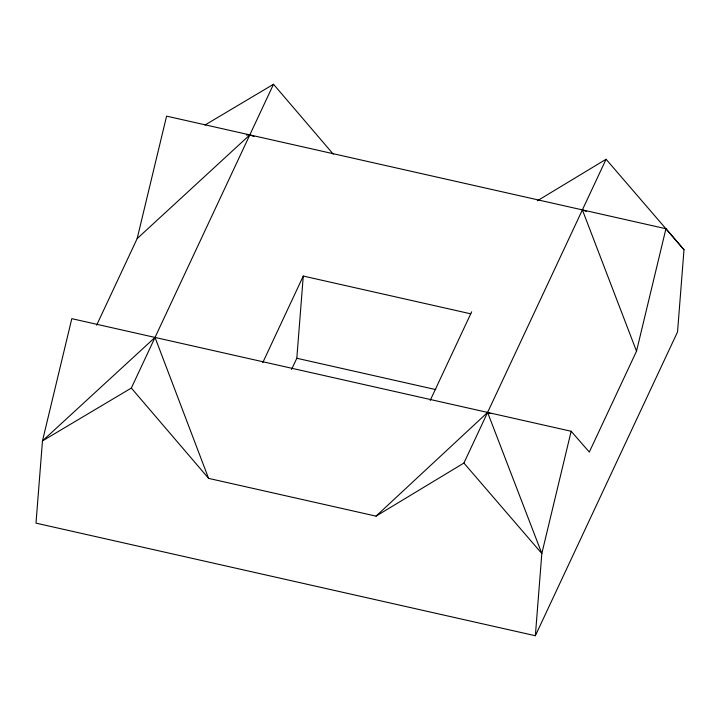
<?xml version="1.0" encoding="UTF-8"?>
<svg xmlns="http://www.w3.org/2000/svg" width="720" height="720" viewBox="0 0 720 720"><rect width="100%" height="100%" fill="white"/><g stroke="black" fill="none" stroke-linecap="round" stroke-linejoin="round"><path stroke-width="1.08" d="M291.564 369.468L296.811 358.263L303.273 276.057L470.727 313.812M535.356 635.733L541.827 553.518L571.158 431.262L71.802 318.663L42.471 440.919L36 523.134L535.356 635.733L677.529 331.938L684 249.732L665.937 228.735L166.59 116.136L137.16 238.599L96.633 325.197M571.158 431.262L589.311 452.052L636.516 351.198L665.937 228.735M684 249.732L606.078 159.264L463.905 463.05L376.038 516.141L208.593 478.377L155.025 337.428L42.471 440.919L131.337 388.062L273.51 84.267L333.27 154.143M262.746 362.655L303.273 276.057M430.2 400.41L471.681 311.787M376.038 516.141L487.602 412.425L490.716 413.631M137.16 238.599L249.813 134.901L253.971 136.539M537.318 200.808L606.078 159.264M204.93 125.064L273.51 84.267M246.438 135.018L249.813 134.901M296.811 358.263L435.798 389.601M586.53 211.518L582.381 209.889L636.516 351.198M463.905 463.05L541.827 553.518L487.602 412.425M131.337 388.062L208.593 478.377"/></g></svg>
